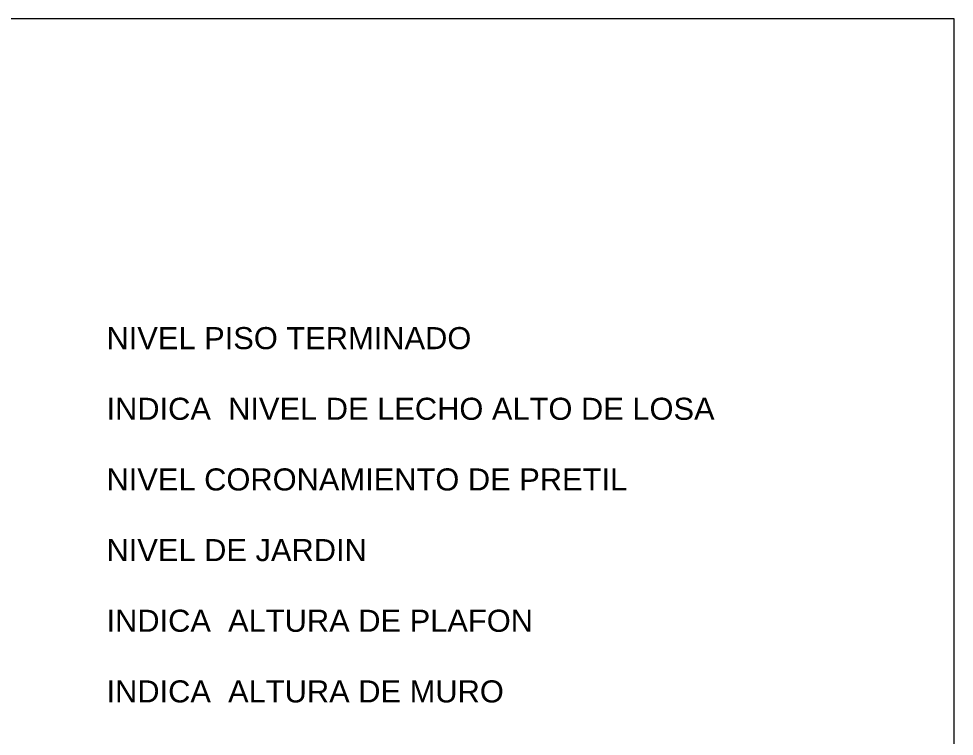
# Model space of a CAD drawing. Header units: metres. Extents: x -22 to 564, y 0 to 143.
# Drawn here: x 558.5 to 563.8, y 38.04 to 42.1 of the extents above; entities that cross this region are included whole.
import ezdxf
from ezdxf.enums import TextEntityAlignment as Align

# ---------------------------------------------------------------- set-up
doc = ezdxf.new("R2010")
doc.units = ezdxf.units.M
doc.layers.add('TEXTO', color=7, linetype='Continuous')
doc.layers.add('XREF PIE 1.100$0$G-ANNO-TTLB', color=7, linetype='Continuous', lineweight=9)
doc.styles.add('100 LOCALES 25', font='arial.ttf', dxfattribs={"height": 0.25})

# ---------------------------------------------------------------- blocks, each defined once
blk = doc.blocks.new('XREF PIE 1.100$0$ZUM-TB-XX-PP_PIE DE PLANO - ZUM_TB_PP_XX__PIE DE PLANO 90x60cm-1443826-PLANTA BAJA GENERAL')
at = {"layer": 'XREF PIE 1.100$0$G-ANNO-TTLB', "lineweight": 20}
for p, q in [((0.426786, 0.33), (0.306786, 0.33)), ((0.426786, 0.2475), (0.426786, 0.33))]:
    blk.add_line(p, q, dxfattribs=at)
blk = doc.blocks.new('SIMBOLOGIA')
at = {"layer": 'TEXTO', "style": '100 LOCALES 25'}
for s, p in [('NIVEL PISO TERMINADO', (166.938, 32.055)), ('INDICA  NIVEL DE LECHO ALTO DE LOSA ', (166.938, 31.255)), ('NIVEL CORONAMIENTO DE PRETIL', (166.938, 30.455)), ('NIVEL DE JARDIN', (166.938, 29.655)), ('INDICA  ALTURA DE PLAFON ', (166.938, 28.855)), ('INDICA  ALTURA DE MURO ', (166.938, 28.055))]:
    blk.add_text(s, height=0.25, dxfattribs=at).set_placement(p, align=Align.MIDDLE_LEFT)

msp = doc.modelspace()

# ---------------------------------------------------------------- block references
at = {"layer": 'XREF PIE 1.100$0$G-ANNO-TTLB', "xscale": 100.0000000000004, "yscale": 100.0000000000004, "zscale": 100.0000000000004}
msp.add_blockref('XREF PIE 1.100$0$ZUM-TB-XX-PP_PIE DE PLANO - ZUM_TB_PP_XX__PIE DE PLANO 90x60cm-1443826-PLANTA BAJA GENERAL', (521.1181, 9.1023), dxfattribs=at)

# ---------------------------------------------------------------- next in the draw order: block references
at = {"xscale": 0.5, "yscale": 0.5, "zscale": 0.5}
msp.add_blockref('SIMBOLOGIA', (475.5257, 24.2664), dxfattribs=at)

doc.saveas('drawing.dxf')
